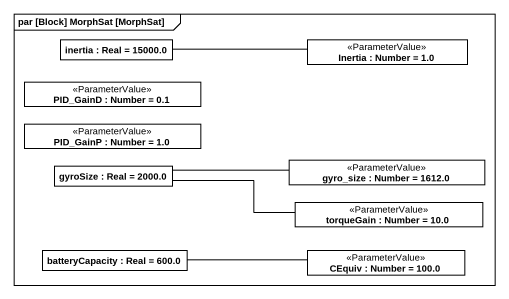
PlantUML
@startuml
mainframe par [Block] MorphSat [MorphSat]
rectangle "inertia : Real = 15000.0" as inertia
rectangle "Inertia : Number = 1.0" as Inertia <<ParameterValue>>
rectangle "PID_GainD : Number = 0.1" as PID_GainD <<ParameterValue>>
rectangle "PID_GainP : Number = 1.0" as PID_GainP <<ParameterValue>>
rectangle "gyro_size : Number = 1612.0" as gyro_size <<ParameterValue>>
rectangle "gyroSize : Real = 2000.0" as gyroSize
rectangle "torqueGain : Number = 10.0" as torqueGain <<ParameterValue>>
rectangle "batteryCapacity : Real = 600.0" as batteryCapacity
rectangle "CEquiv : Number = 100.0" as CEquiv <<ParameterValue>>
inertia -right- Inertia
gyroSize -right- gyro_size
gyroSize -right- torqueGain
batteryCapacity -right- CEquiv
@enduml
